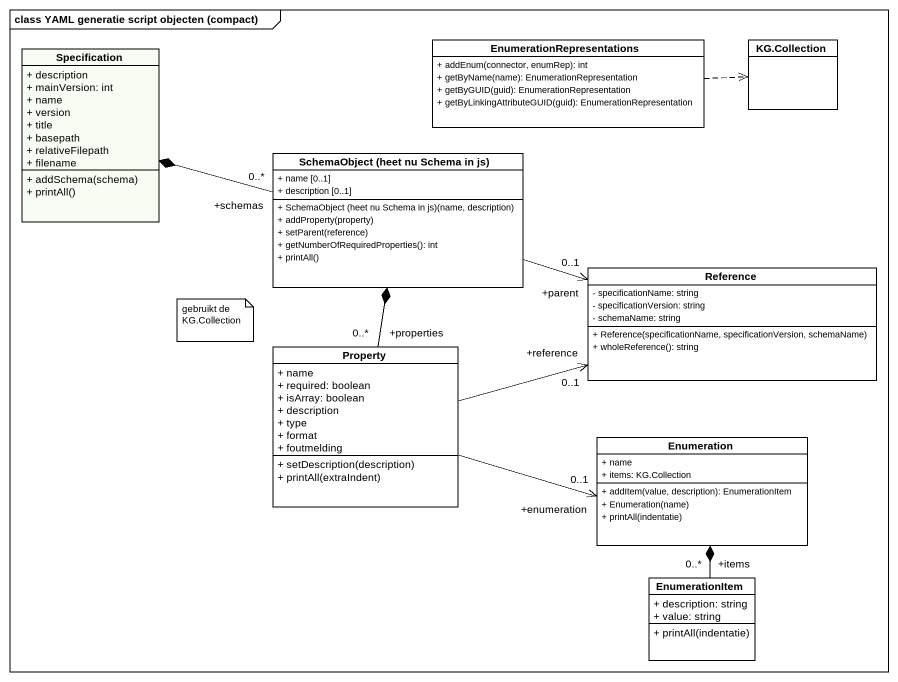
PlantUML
@startuml
mainframe class YAML generatie script objecten (compact)
hide circle
hide empty members
skinparam classAttributeIconSize 0
class Specification #F8FDF3 {
  + description
  + mainVersion: int
  + name
  + version
  + title
  + basepath
  + relativeFilepath
  + filename
  + addSchema(schema)
  + printAll()
}
class EnumerationRepresentations {
  + addEnum(connector, enumRep): int
  + getByName(name): EnumerationRepresentation
  + getByGUID(guid): EnumerationRepresentation
  + getByLinkingAttributeGUID(guid): EnumerationRepresentation
}
class "KG.Collection" as KG_Collection
class "SchemaObject (heet nu Schema in js)" as SchemaObject_heet_nu_Schema {
  + name [0..1]
  + description [0..1]
  + SchemaObject (heet nu Schema in js)(name, description)
  + addProperty(property)
  + setParent(reference)
  + getNumberOfRequiredProperties(): int
  + printAll()
}
class Reference {
  - specificationName: string
  - specificationVersion: string
  - schemaName: string
  + Reference(specificationName, specificationVersion, schemaName)
  + wholeReference(): string
}
class Property {
  + name
  + required: boolean
  + isArray: boolean
  + description
  + type
  + format
  + foutmelding
  + setDescription(description)
  + printAll(extraIndent)
}
class Enumeration {
  + name
  + items: KG.Collection
  + addItem(value, description): EnumerationItem
  + Enumeration(name)
  + printAll(indentatie)
}
class EnumerationItem {
  + description: string
  + value: string
  + printAll(indentatie)
}
EnumerationRepresentations .right.> KG_Collection
SchemaObject_heet_nu_Schema "+schemas\n0..*" -left-* Specification
SchemaObject_heet_nu_Schema -right-> "+parent\n0..1" Reference
Property "+properties\n0..*" -up-* SchemaObject_heet_nu_Schema
Property -right-> "+reference\n0..1" Reference
Property -right-> "+enumeration\n0..1" Enumeration
EnumerationItem "+items\n0..*" -up-* Enumeration
note as N1
  gebruikt de KG.Collection
end note
@enduml
